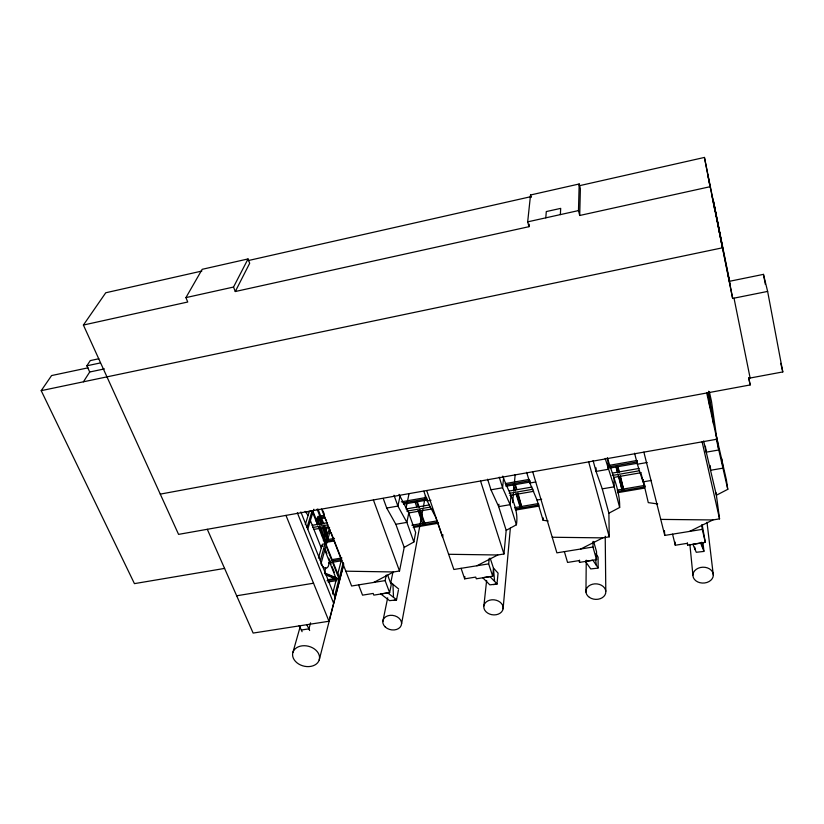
<?xml version="1.0" encoding="UTF-8"?>
<svg xmlns="http://www.w3.org/2000/svg" width="824" height="824" viewBox="0 0 824 824"><rect width="100%" height="100%" fill="white"/><g stroke="black" fill="none" stroke-linecap="round" stroke-linejoin="round"><path stroke-width="1.24" d="M564.378 551.637L567.561 562.431L579.025 560.608L579.54 562.38L596.555 559.671L592.981 547.023L592.992 541.419M585.957 592.065L586.245 560.166M579.54 562.38L579.571 560.114M579.118 185.771L704.438 157.435L710.051 186.718L579.715 215.486L580.374 188.717L579.19 183.979L530.532 194.989L527.679 221.852L528.998 226.682L235.283 291.521L233.532 287.051L248.034 258.942L202.189 269.314L185.925 297.608L187.738 302.017L83.399 325.047L178.571 534.374L716.901 439.223L711.503 401.463L709.32 391.503M579.715 215.486L578.479 210.594L579.19 183.979M548.156 520.984L543.088 520.263L543.222 517.894M560.351 214.611L560.701 208.369L546.291 211.572L545.797 217.835M530.028 480.68L529.863 483.008L537.021 500.055L543.088 520.263M325.665 567.664L324.522 573.535M448.637 554.284L497.778 554.985L503.958 553.975L506.183 530.347L516.401 524.785C519.347 507.491 508.13 491.866 502.805 476.097M503.093 608.771A9.723 7.529 7.5 0 0 489.714 600.181A9.723 7.529 7.5 0 0 487.633 613.056A9.723 7.529 7.5 0 0 503.093 608.771L510.334 528.236M512.631 502.671L513.445 493.72M513.671 491.166L514.011 487.324M514.475 482.215L515.165 474.542M510.993 495.306L510.128 504.669L516.401 524.785M493.463 584.607L496.996 584.051L498.067 573.123L493.463 568.086L494.575 581.353M461.09 568.323L464.674 578.85L475.726 577.088L476.303 578.809L492.701 576.203L493.514 568.313L490.228 558.27M528.998 226.682L529.255 224.231M503.536 478.445L502.578 487.777L510.128 504.669L498.674 506.626L490.97 489.806L487.602 479.208M498.922 504.226L498.674 506.626L506.183 530.347M483.863 605.949L486.634 580.467M492.701 576.203L488.653 563.874L489.26 558.281M464.674 578.85L464.952 576.697M442.941 534.755L442.56 537.124L435.783 517.421L427.203 500.961L423.845 491.248M401.587 623.716L421.26 518.183M421.723 515.669L422.897 509.397M423.361 506.884L425.472 495.574M345.833 571.187L393.563 571.959L399.516 570.991L404.203 547.383L413.864 541.986L415.667 532.5L408.745 513.012L399.043 494.349M394.243 600.253L396.519 599.893L398.414 590.2M408.745 513.012L406.871 522.385L413.864 541.986M358.574 584.886L362.539 595.144L373.19 593.445L373.828 595.124L389.628 592.611L391.235 584.731L387.661 575.173M382.799 621.605L387.682 597.802M390.761 582.774L392.811 572.752M406.16 507.615L408.992 493.844M389.628 592.611L385.117 580.601L386.302 575.008M399.898 496.738L397.899 506.08L406.871 522.385L395.839 524.27L386.714 508.037L383.222 498.427M334.575 596.205L339.055 578.819L326.016 545.787L321.236 562.833M343.258 562.483L339.303 577.82L319.331 527.35M207.298 529.296L253.143 633.069L328.992 621.255L343.762 563.801M319.228 659.921A13.689 10.197 14.5 0 0 302.089 645.841A13.689 10.197 14.5 0 0 296.887 662.733A13.689 10.197 14.5 0 0 319.228 659.921L343.484 565.491M332.556 594.032L336.645 578.252L327.818 579.694M337.572 574.709L341.569 559.383L334.297 540.76M329.847 560.639L328.323 566.253A20.713 6.674 81.1 0 1 320.855 563.668M310.576 622.851L308.938 628.836L309.639 630.535M326.263 544.932L330.434 530.028M292.881 652.505L300.224 626.58M324.821 543.253L325.15 542.11M327.2 534.858L327.581 533.499M320.32 560.547L325.037 543.809L318.548 527.35M325.367 542.656L326.047 540.235M326.726 537.825L327.416 535.404L323.987 526.68M318.424 558.064L322.349 544.262L325.037 543.809M323.368 540.699L324.749 535.857M326.036 531.336L326.932 528.174L329.579 527.71L327.798 534.045L324.831 526.505M317.724 522.643L318.795 519.017L318.311 517.802L317.24 521.417L317.724 522.643L316.756 522.807L317.086 521.674L317.982 523.94M307.764 529.193L312.78 512.734M313.841 509.242L313.12 511.611L316.612 520.459M307.033 527.37L312.069 510.942L305.611 512.075M305.323 524.466L309.35 511.416M235.283 291.521L249.682 263.268L248.034 258.942M83.409 381.811L89.713 372.005L104.421 368.894M89.713 372.005L86.86 365.804L90.259 360.593L98.808 358.759M224.581 568.416L134.436 583.629L41.2 390.658L51.593 375.559L88.055 367.823M83.399 325.047L105.75 292.767L201.839 271.055M552.235 537.248L602.818 537.876L609.245 536.826L608.885 513.187L619.658 507.46C620.101 490.095 611.944 474.016 607.329 457.608M373.777 582.434L393.563 571.959M715.726 433.28L726.387 479.856L727.777 489.332L716.396 495.224L703.634 440.995M476.869 565.779L497.778 554.985M580.755 548.99L602.818 537.876M689.575 531.418L712.884 519.954L719.548 518.863L716.066 492.793M248.117 260.59L531.49 196.534M185.925 297.608L233.532 287.051M527.679 221.852L578.479 210.594M86.86 365.804L100.374 362.931M41.2 390.658L722.411 247.818L713.131 199.624L729.549 280.85M767.628 291.418L763.457 274.371L729.343 281.324L732.649 298.432L767.628 291.418L782.8 371.933L748.8 378.267L750.149 384.952L160.278 494.122M324.12 515.391L317.786 516.504L316.272 521.592L317.24 521.417M401.35 501.837L426.678 497.397M505.184 483.616L529.235 479.393M609.008 465.395L636.859 460.503M317.353 517.966L324.635 516.689M403.08 502.949L427.11 498.736M505.545 484.986L529.585 480.773M609.286 466.806L637.117 461.934M318.795 519.017L325.119 517.905M403.513 504.185L427.543 499.983M505.936 486.263L529.966 482.061M609.626 468.114L637.446 463.253M386.714 508.037L397.899 506.08L394.006 495.234M427.203 500.961L430.993 500.292M490.97 489.806L502.578 487.777L499.251 477.148M535.765 481.978L529.863 483.008L526.639 472.307M647.201 462.501L637.385 464.211L634.583 453.21M312.183 525.321L327.293 522.694M406.047 508.985L429.582 504.885M509.438 490.991L531.974 487.066M612.397 473.079L639.002 468.444M312.729 527.484L327.88 524.857M406.798 511.148L430.396 507.059M509.211 493.37L533.056 489.229M612.201 475.489L639.486 470.751M313.511 529.451L328.642 526.824M408.756 512.95L432.343 508.861M509.85 495.44L533.684 491.31M641.268 472.667L614.004 477.395L614.158 486.819L619.658 507.46M322.091 535.734L324.532 535.312M325.635 535.703L327.416 535.404M537.021 500.055L541.677 499.251M593.084 460.554L596.051 471.441L602.272 488.859L614.158 486.819L605.187 458.412M651.465 480.423L642.998 481.865L637.385 464.211L637.21 460.719M326.912 539.71L334.523 538.412M411.835 525.197L437.194 520.861M514.506 507.656L538.597 503.536M617.186 490.105L645.068 485.346M334.091 539.895L326.119 541.265L320.639 527.36M413.813 526.299L437.853 522.2M515.041 509.026L539.081 504.927M617.536 491.537L645.377 486.788M334.513 540.925L326.901 542.223L326.5 541.193M413.195 527.514L438.584 523.199M515.989 510.005L538.834 506.111M617.516 492.701L644.172 488.158M320.588 546.425L323.039 546.003M332.062 559.609L341.929 557.961M332.917 560.825L341.569 559.383M328.477 562.947L342.073 560.681M327.025 580.755L339.055 578.819M236.673 595.773L313.542 583.227M328.127 581.981L336.913 580.549M385.117 580.601L351.621 586.008L321.587 509.088M488.653 563.874L453.87 569.487L426.678 490.517M592.981 547.023L556.89 552.852L532.706 471.781M643.884 452.129L664.772 535.425L702.275 529.358L705.323 542.346L687.649 545.169L687.206 543.346L675.299 545.241L672.549 534.168M396.396 599.573L387.702 592.847L380.77 593.949L389.577 600.655L396.519 599.893M496.893 583.722L489.899 576.573L482.709 577.717L489.817 584.844L496.996 584.051M598.039 567.777L592.847 560.176L585.38 561.371L590.715 568.931L598.131 568.107L598.1 557.158L595.989 553.831M703.871 551.081L700.627 543.016L692.871 544.252L696.27 552.276L703.954 551.421L702.996 542.903M299.091 625.715L301.368 630.01L308.938 628.836L306.672 624.541M660.755 519.398L712.884 519.954M657.696 503.948L648.282 502.619L642.875 479.537M325.583 573.339L337.078 578.087M324.718 573.576L333.916 577.377M325.398 574.071L336.882 578.839M325.686 574.781L334.874 578.602M391.142 582.815L398.651 588.995M305.096 511.344L308.104 515.433M325.305 518.77L326.634 520.892M301.368 630.01L302.078 631.699M285.969 515.391L328.992 621.255M300.863 511.951L335.1 597.513M297.33 512.755L333.627 603.22M324.265 548.599L336.398 579.231M310.339 520.428L321.288 548.011M317.446 519.254L319.722 525.043M312.069 510.942L317.652 525.084M325.47 549.989L326.871 553.522M328.735 558.229L331.063 564.121M331.99 566.479L334.317 572.361M317.971 509.005L320.721 516.009M321.638 518.337L323.925 524.167M317.116 509.17L322.617 523.178M319.764 518.687L322.04 524.476M322.946 526.793L327.952 539.535L327.53 541.018L322.524 528.266M318.878 518.996L321.154 524.795M323.018 510.911L324.378 514.392M331.114 532.613L333.38 538.433M373.396 499.931L399.516 570.991M395.839 524.27L404.203 547.383M419.519 512.569L421.6 518.502M415.08 502.166L416.748 506.914M417.995 510.478L422.99 524.734M417.263 501.631L419.334 507.563M420.168 509.932L424.731 522.993L424.463 524.476L419.468 510.221M416.563 501.909L418.221 506.657M480.547 481L503.958 553.975M513.301 484.976L515.175 491.063M515.927 493.494L520.418 508.109M515.34 484.461L516.833 489.332M517.956 492.979L521.942 507.852L517.832 494.452M514.835 484.708L516.329 489.58M516.803 494.462L520.541 506.616M593.641 541.461L596.545 551.761L596.555 559.671M588.676 461.883L609.245 536.826M602.272 488.859L608.885 513.187M530.532 194.989L531.161 197.327M617.876 466.446L619.442 472.379M620.379 475.932L623.85 490.455L620.101 476.221M617.609 466.724L619.164 472.657M616.29 466.724L617.536 471.472M618.793 476.21L622.274 490.733L618.206 475.304M616.012 467.002L617.578 472.935M642.905 479.496L643.812 483.07M641.165 473.81L644.502 486.933L644.419 485.449M780.75 363.343L782.8 371.933M702.213 525.043L705.323 542.346M702.12 441.829L719.548 518.863M716.221 438.77L727.777 489.332M708.547 391.246L713.605 424.267M708.589 397.93L712.214 414.41M706.724 392.986L716.901 439.223M734.019 298.154L750.128 378.02M704.438 157.435L716.334 216.238M718.507 227.578L729.889 283.847M707.692 174.441L732.649 298.432M748.728 377.619L750.149 384.952M728.128 275.113L728.952 279.377M717.385 220.667L722.916 249.353M714.48 206.288L719.908 234.48M712.06 196.03L714.49 208.657M763.457 274.371L765.352 284.424M701.77 542.233L702.8 548.413M694.735 547.157L695.147 549.618M721.752 458.793L723.111 468.125L710.762 470.247L710.134 465.457M717.364 440.716L718.693 449.997L706.158 452.191L705.396 446.237M707.919 393.151L709.948 407.653M595.556 559.156L596.319 565.254M706.992 522.251L713.337 575.255A10.218 7.941 -1.4 0 1 697.774 581.95A10.218 7.941 -1.4 0 1 698.268 568.199A10.218 7.941 -1.4 0 1 713.337 575.255M701.77 524.878L702.275 529.358M689.884 544.437L692.912 575.07M687.432 542.903L687.649 545.169M675.021 542.017L675.299 545.241M664.422 530.594L664.772 535.425M392.935 584.237L393.512 597.349M607.968 460.019L608.112 469.33L596.051 471.441L596.051 467.857M605.218 536.249L605.805 591.199M385.282 627.013A9.476 7.251 11.6 0 0 401.164 625.56A9.476 7.251 11.6 0 0 390.133 615.332A9.476 7.251 11.6 0 0 385.282 627.013M589.418 597.379A9.96 7.756 3.2 0 0 605.671 593.229A9.96 7.756 3.2 0 0 592.538 584.216A9.96 7.756 3.2 0 0 589.418 597.379"/></g></svg>
